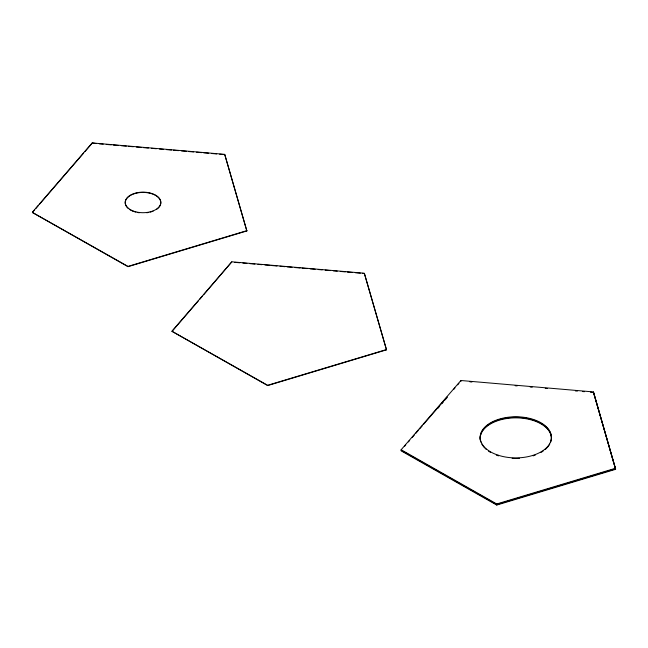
<?xml version="1.0" encoding="UTF-8"?>
<svg xmlns="http://www.w3.org/2000/svg" width="648" height="648" viewBox="0 0 648 648"><rect width="100%" height="100%" fill="white"/><g stroke="black" fill="none" stroke-linecap="round" stroke-linejoin="round"><path stroke-width="0.97" d="M32.4 212.188L92.17 142.941L224.71 154.362L246.856 230.939L128.004 266.676L32.4 212.463L128.004 266.409L246.856 230.664M32.4 212.463L34.368 210.179M35.681 208.656L38.313 205.61M39.625 204.088L83.633 153.106M84.945 151.583L91.514 143.969M172.052 331.079L231.822 261.824L364.362 273.245L386.508 349.823L267.648 385.568L172.052 331.347L267.648 385.293L386.508 349.556M172.052 331.347L198.32 300.907M199.633 299.384L202.265 296.339M203.577 294.824L231.822 261.824M401.144 449.753L460.914 380.506L593.455 391.927L615.6 469.322L496.749 505.059L401.144 450.846L401.144 449.753L496.749 503.974L615.6 468.237M404.425 446.496L405.737 444.974M408.37 441.928L409.682 440.405M412.306 437.36L414.283 435.083M415.595 433.561L418.219 430.515M419.531 428.992L422.164 425.947M423.476 424.424L447.12 397.03M453.689 389.424L455.001 387.901M457.626 384.855L458.938 383.333M437.927 408.232L439.239 406.709M441.863 403.664L443.175 402.141M445.152 399.856L447.12 397.572M96.188 143.556L92.17 142.941M99.201 143.816L103.218 144.164M106.223 144.423L111.245 144.852M113.254 145.031L118.276 145.46M121.289 145.719L126.311 146.156M128.32 146.327L133.342 146.756M136.347 147.015L141.369 147.452M143.378 147.623L148.4 148.06M151.413 148.319L156.435 148.748M159.448 149.008L163.458 149.356M166.471 149.615L171.493 150.044M173.502 150.223L178.524 150.652M181.537 150.911L186.559 151.34M188.568 151.519L193.582 151.948M196.595 152.207L201.617 152.644M203.626 152.815L208.648 153.244M211.661 153.503L216.675 153.941M219.688 154.2L223.706 154.548M234.835 262.359L239.849 262.788M242.862 263.048L246.88 263.396M249.893 263.655L254.915 264.092M257.928 264.352L261.946 264.692M264.951 264.951L269.973 265.388M271.982 265.559L277.004 265.988M280.017 266.255L285.039 266.684M287.048 266.855L292.062 267.292M295.075 267.551L300.097 267.98M302.106 268.159L307.128 268.588M310.141 268.847L315.163 269.276M318.176 269.536L322.186 269.884M325.199 270.143L330.221 270.581M333.234 270.84L337.252 271.18M340.265 271.439L345.287 271.877M347.288 272.047L352.31 272.484M355.323 272.743L360.345 273.173M362.354 273.343L364.362 273.521L386.508 349.823M469.946 381.826L471.955 382.004M515.136 385.722L517.145 385.892M530.194 387.018L532.202 387.196M545.26 388.322L547.268 388.492M575.384 390.914L577.392 391.084M582.406 391.522L584.415 391.692M590.441 392.21L592.45 392.388M401.144 450.295L496.749 504.517L615.6 468.779L593.455 392.469M614.199 464.495L593.455 391.927M614.758 466.422L615.6 469.322M246.856 230.939L224.71 154.362M496.749 503.974L496.749 505.059M460.914 380.506L460.914 381.591M480.362 440.008A35.624 20.566 0 0 1 515.792 417.312A35.624 20.566 0 0 1 551.229 440.008M551.084 440.705A35.624 20.566 0 0 1 550.662 442.098M549.739 444.123A35.624 20.566 0 0 1 548.945 445.419M548.491 446.051A35.624 20.566 0 0 1 546.944 447.865M546.377 448.432A35.624 20.566 0 0 1 545.146 449.534M543.145 451.057A35.624 20.566 0 0 1 540.983 452.425M535.272 455.099A35.624 20.566 0 0 1 533.085 455.868M519.477 458.339A35.624 20.566 0 0 1 512.114 458.339M498.506 455.868A35.624 20.566 0 0 1 496.319 455.099M490.609 452.425A35.624 20.566 0 0 1 488.446 451.057M486.445 449.534A35.624 20.566 0 0 1 485.214 448.432M484.647 447.865A35.624 20.566 0 0 1 483.1 446.051M482.647 445.419A35.624 20.566 0 0 1 481.853 444.123M480.929 442.098A35.624 20.566 0 0 1 480.508 440.705M480.362 440.551A35.624 20.566 0 0 1 515.792 417.855A35.624 20.566 0 0 1 551.229 440.551M128.336 208.526A17.812 10.287 0 0 1 131.625 194.789A17.812 10.287 0 0 1 155.617 195.429A17.812 10.287 0 0 1 156.686 209.288M153.106 211.167A17.812 10.287 0 0 1 150.085 212.131M148.416 212.495A17.812 10.287 0 0 1 146.659 212.763M139.361 212.763A17.812 10.287 0 0 1 137.611 212.495M135.934 212.131A17.812 10.287 0 0 1 129.341 209.288M497.98 455.147A35.624 20.566 0 0 0 551.416 437.335A35.624 20.566 0 0 0 497.98 419.523A35.624 20.566 0 0 0 497.98 455.147M132.565 210.754A17.812 10.287 0 0 0 160.728 203.488A17.812 10.287 0 0 0 135.748 193.039A17.812 10.287 0 0 0 132.565 210.754"/></g></svg>
